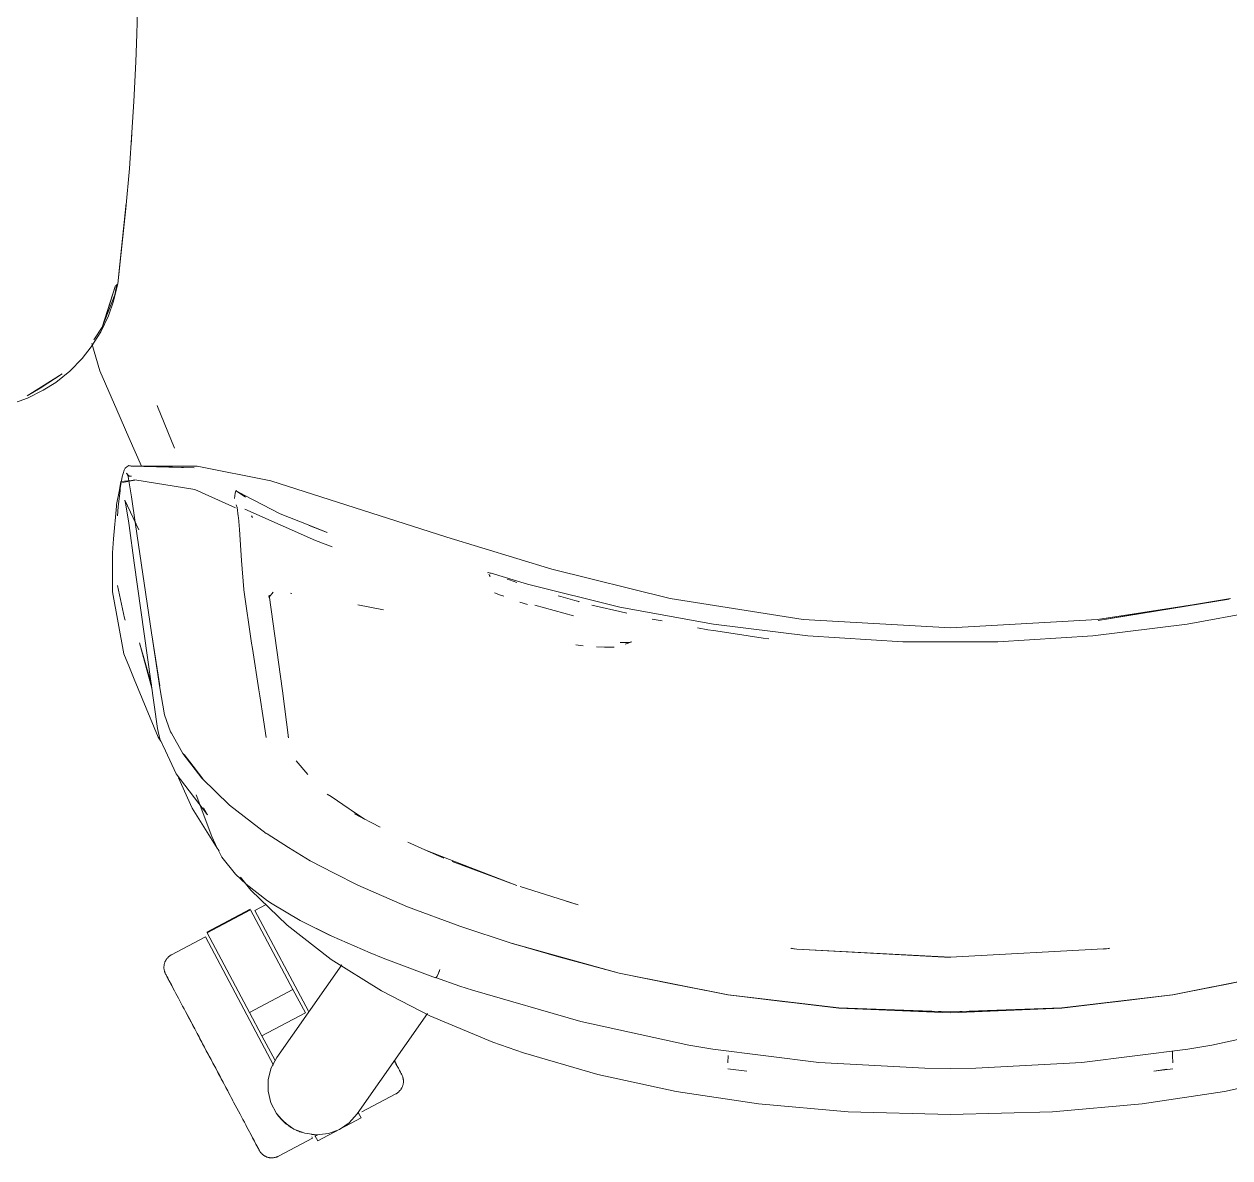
# Model space of a CAD drawing. Header units: millimetres. Extents: x 155920 to 295199, y -4084 to 97293.
# Drawn here: x 159203.8 to 159547.6, y 29832.5 to 30155.6 of the extents above; entities that cross this region are included whole.
import ezdxf

# ---------------------------------------------------------------- set-up
doc = ezdxf.new("R2010")
doc.units = ezdxf.units.MM
doc.header["$MEASUREMENT"] = 0
doc.layers.add('G-IMPT', color=8, linetype='CONTINUOUS', lineweight=9)
doc.layers.add('I-FURN', color=8, linetype='CONTINUOUS', lineweight=9)

msp = doc.modelspace()

# ---------------------------------------------------------------- linework, layer by layer
at = {"layer": 'G-IMPT'}
for p, q in [((159236.24, 30165.12), (159235.95, 30152.81)), ((159235.65, 30144.93), (159235.95, 30152.81)), ((159235.65, 30144.93), (159235.11, 30133.62)), ((159234.55, 30124.75), (159235.11, 30133.62)), ((159234.55, 30124.75), (159233.82, 30114.46)), ((159234.42, 30122.71), (159234.28, 30121.29)), ((159234.42, 30122.71), (159234.51, 30124.61)), ((159232.84, 30103.07), (159233.82, 30114.46)), ((159230.49, 30081.63), (159232.94, 30104.59)), ((159230.49, 30081.63), (159232.84, 30103.07)), ((159232.94, 30104.59), (159230.82, 30084.45)), ((159230.49, 30081.63), (159230.82, 30084.45)), ((159226.09, 30069.28), (159229.9, 30081.13)), ((159226.99, 30071.99), (159229.9, 30081.13)), ((159230.49, 30081.63), (159229.33, 30076.67)), ((159230.27, 30081.55), (159229.69, 30078.5)), ((159229.69, 30078.5), (159226.09, 30069.28)), ((159227.88, 30072.54), (159229.33, 30076.67)), ((159225.69, 30067.96), (159227.88, 30072.54)), ((159226.09, 30069.28), (159226.99, 30071.99)), ((159225.69, 30067.96), (159222.96, 30063.63)), ((159226.09, 30069.28), (159223.66, 30065.7)), ((159225.41, 30056.8), (159223.15, 30064.62)), ((159220.34, 30060.32), (159222.96, 30063.63)), ((159216.79, 30056.72), (159220.34, 30060.32)), ((159204.66, 30049.67), (159214.61, 30055.99)), ((159208.34, 30051.83), (159214.61, 30055.99)), ((159209.27, 30051.26), (159212.82, 30053.53)), ((159216.79, 30056.72), (159212.82, 30053.53)), ((159225.41, 30056.8), (159230.26, 30045.67)), ((159204.66, 30049.67), (159208.34, 30051.83)), ((159204.76, 30049.02), (159209.27, 30051.26)), ((159204.76, 30049.02), (159199.99, 30047.31)), ((159241.69, 30046.9), (159241.79, 30046.63)), ((159246.72, 30034.78), (159241.79, 30046.63)), ((159230.26, 30045.67), (159233.69, 30037.84)), ((159233.69, 30037.84), (159237.25, 30029.67)), ((159232.63, 30029.04), (159233.13, 30029.41)), ((159233.7, 30029.8), (159233.13, 30029.41)), ((159233.7, 30029.8), (159234.56, 30029.61)), ((159252.26, 30029.19), (159233.82, 30029.78)), ((159233.82, 30029.78), (159234.28, 30029.68)), ((159252.26, 30029.19), (159234.28, 30029.68)), ((159253.15, 30029.63), (159234.28, 30029.68)), ((159234.28, 30029.68), (159234.45, 30029.64)), ((159234.56, 30029.61), (159234.45, 30029.64)), ((159274.1, 30025.44), (159253.15, 30029.63)), ((159231.23, 30023.36), (159231.76, 30026.64)), ((159231.76, 30026.64), (159232.31, 30028.5)), ((159232.63, 30029.04), (159232.31, 30028.5)), ((159233.35, 30027.15), (159232.96, 30027.65)), ((159233.52, 30026.55), (159232.96, 30027.65)), ((159233.52, 30026.55), (159233.35, 30027.17)), ((159233.35, 30027.17), (159234.46, 30020.9)), ((159233.89, 30026.82), (159233.35, 30027.15)), ((159233.89, 30026.82), (159234.39, 30026.75)), ((159230.97, 30022.94), (159230.15, 30018.69)), ((159230.63, 30018.08), (159231.15, 30022.74)), ((159230.97, 30022.94), (159231.41, 30025.27)), ((159231.23, 30023.36), (159231.15, 30022.74)), ((159235.36, 30025.66), (159231.41, 30025.27)), ((159231.82, 30025.03), (159235.4, 30025.72)), ((159231.82, 30025.03), (159235.36, 30025.66)), ((159252.45, 30023), (159235.4, 30025.72)), ((159252.45, 30023), (159264.06, 30017.73)), ((159263.98, 30021.93), (159264.13, 30022.61)), ((159264.13, 30022.61), (159264.26, 30022.64)), ((159264.26, 30022.64), (159264.42, 30022.68)), ((159264.26, 30022.64), (159266.96, 30020.8)), ((159264.26, 30022.64), (159266.71, 30021.29)), ((159324.34, 30009.45), (159274.1, 30025.44)), ((159236.55, 30011.5), (159232.55, 30019.93)), ((159232.55, 30019.93), (159232.69, 30019.07)), ((159235.57, 30013.05), (159234.46, 30020.9)), ((159263.81, 30020.4), (159263.98, 30021.93)), ((159276.82, 30016.01), (159266.71, 30021.29)), ((159229.31, 30008.9), (159230.11, 30018.23)), ((159230.11, 30018.23), (159230.15, 30018.69)), ((159230.63, 30018.06), (159230.42, 30015.47)), ((159232.69, 30019.07), (159233.52, 30014.05)), ((159264.29, 30018.66), (159264.57, 30017.89)), ((159264.59, 30017.83), (159264.57, 30017.89)), ((159264.87, 30015.37), (159264.59, 30017.83)), ((159286.93, 30008.46), (159266.77, 30017.38)), ((159276.82, 30016.01), (159285.29, 30012.76)), ((159233.52, 30014.05), (159233.74, 30012.75)), ((159235.18, 30002.09), (159233.74, 30012.75)), ((159240.12, 29982.18), (159235.57, 30013.05)), ((159264.87, 30015.37), (159264.92, 30014.99)), ((159265.17, 30011.59), (159264.92, 30014.99)), ((159268.94, 30015.01), (159268.67, 30015.44)), ((159290.19, 30010.74), (159285.08, 30012.76)), ((159285.08, 30012.76), (159288.62, 30011.36)), ((159285.29, 30012.76), (159290.19, 30010.74)), ((159229.31, 30008.9), (159228.97, 30004.94)), ((159265.17, 30011.59), (159265.8, 30002.74)), ((159324.34, 30009.45), (159354.32, 30000.26)), ((159291.6, 30006.68), (159286.93, 30008.46)), ((159228.97, 30004.94), (159228.97, 30000.77)), ((159235.18, 30002.09), (159241.85, 29954.87)), ((159266.42, 29994.5), (159265.8, 30002.74)), ((159229, 29993.81), (159228.97, 30000.77)), ((159335.91, 29999.22), (159336.15, 29999.31)), ((159336.15, 29999.31), (159336.37, 29999.25)), ((159336.69, 29998.21), (159336.3, 29998.83)), ((159336.37, 29999.25), (159336.67, 29999.18)), ((159336.67, 29999.18), (159336.94, 29999.11)), ((159347.37, 29996.04), (159336.94, 29999.11)), ((159388, 29991.95), (159354.32, 30000.26)), ((159230.41, 29995.67), (159232.45, 29986.36)), ((159336.69, 29998.21), (159336.54, 29998.43)), ((159342.17, 29997.2), (159341.51, 29997.44)), ((159342.17, 29997.2), (159344.27, 29996.45)), ((159373.69, 29989.49), (159347.37, 29996.04)), ((159229, 29993.81), (159232.23, 29976.11)), ((159266.43, 29994.42), (159266.42, 29994.5)), ((159266.43, 29994.42), (159268.64, 29979.2)), ((159274.81, 29993.76), (159273.57, 29992.2)), ((159273.61, 29992.41), (159273.65, 29992.64)), ((159273.7, 29992.9), (159273.65, 29992.64)), ((159277.43, 29965.57), (159273.7, 29992.9)), ((159279.76, 29993.41), (159280.11, 29993.36)), ((159339.62, 29992.91), (159337.96, 29993.52)), ((159339.62, 29992.91), (159340.63, 29992.54)), ((159356.8, 29992.45), (159356.11, 29992.66)), ((159360.79, 29991.34), (159356.8, 29992.45)), ((159388, 29991.95), (159425.92, 29985.96)), ((159509.89, 29985.96), (159547.43, 29991.69)), ((159547.81, 29991.95), (159510.07, 29985.69)), ((159510.07, 29985.69), (159547.43, 29991.69)), ((159306.23, 29988.73), (159298.98, 29990.14)), ((159347.38, 29990.2), (159345.16, 29990.92)), ((159349.39, 29990.05), (159360.45, 29986.96)), ((159360.79, 29991.34), (159361.93, 29991.02)), ((159361.93, 29991.02), (159362.11, 29990.98)), ((159366.95, 29989.72), (159365.65, 29990.06)), ((159366.95, 29989.72), (159373.7, 29988.17)), ((159373.69, 29989.49), (159400.36, 29984.56)), ((159375.68, 29987.71), (159373.7, 29988.17)), ((159562.12, 29989.49), (159535.46, 29984.56)), ((159232.45, 29986.36), (159232.6, 29985.79)), ((159385.72, 29985.51), (159382.91, 29986.05)), ((159425.92, 29985.96), (159467.91, 29983.6)), ((159509.89, 29985.96), (159467.91, 29983.6)), ((159240.12, 29982.18), (159242.45, 29966.99)), ((159240.22, 29981.57), (159242.52, 29966.41)), ((159240.22, 29981.57), (159242.45, 29966.99)), ((159395.83, 29983.59), (159398.73, 29983.03)), ((159400.36, 29982.79), (159398.73, 29983.03)), ((159400.36, 29984.56), (159427.27, 29981.26)), ((159405.98, 29981.93), (159400.36, 29982.79)), ((159405.98, 29981.93), (159414.51, 29980.64)), ((159535.46, 29984.56), (159508.54, 29981.26)), ((159236.73, 29979.29), (159240.08, 29967.4)), ((159236.73, 29979.29), (159240.23, 29966.34)), ((159268.64, 29979.2), (159268.89, 29977.65)), ((159363.19, 29978.46), (159361.09, 29978.68)), ((159372.04, 29978.06), (159366.98, 29978.15)), ((159366.98, 29978.15), (159369.25, 29978.07)), ((159372.04, 29978.06), (159369.25, 29978.07)), ((159376.05, 29979.39), (159373.74, 29979.35)), ((159373.88, 29979.34), (159373.74, 29979.35)), ((159377.09, 29979.6), (159375.14, 29978.92)), ((159376.05, 29979.39), (159377.09, 29979.6)), ((159414.51, 29980.64), (159416.17, 29980.46)), ((159454.35, 29979.61), (159427.27, 29981.26)), ((159454.35, 29979.61), (159481.47, 29979.61)), ((159481.47, 29979.61), (159508.54, 29981.26)), ((159232.23, 29976.11), (159233.83, 29972.25)), ((159268.89, 29977.65), (159270.75, 29965.88)), ((159235.22, 29968.89), (159233.83, 29972.25)), ((159242.01, 29952.44), (159235.22, 29968.89)), ((159243.82, 29958.74), (159242.52, 29966.41)), ((159271.02, 29964.22), (159270.75, 29965.88)), ((159272.08, 29957.38), (159271.02, 29964.22)), ((159277.43, 29965.57), (159279.21, 29952.22)), ((159245.57, 29953.95), (159243.82, 29958.74)), ((159272.08, 29957.38), (159272.82, 29952.31)), ((159241.85, 29954.87), (159242.5, 29951.88)), ((159245.57, 29953.95), (159245.78, 29953.53)), ((159242.79, 29951.27), (159242.01, 29952.44)), ((159244.07, 29948.51), (159242.5, 29951.88)), ((159249.07, 29947.69), (159245.78, 29953.53)), ((159279.21, 29952.22), (159279.07, 29952.69)), ((159247.13, 29941.94), (159244.07, 29948.51)), ((159254.49, 29940.72), (159249.07, 29947.69)), ((159249.4, 29947.47), (159254.79, 29940.52)), ((159249.4, 29947.47), (159251.99, 29944.09)), ((159254.79, 29940.52), (159251.99, 29944.09)), ((159284.71, 29941.72), (159281.37, 29945.62)), ((159256.05, 29930.29), (159247.13, 29941.94)), ((159251.76, 29932.18), (159247.78, 29940.8)), ((159254.49, 29940.72), (159262.39, 29932.99)), ((159252.82, 29935.94), (159257.33, 29924.04)), ((159291.34, 29935.44), (159290.24, 29936.19)), ((159296.48, 29931.95), (159291.34, 29935.44)), ((159258.88, 29920.73), (159251.76, 29932.18)), ((159256.05, 29930.29), (159254.93, 29932.24)), ((159262.39, 29932.99), (159272.83, 29924.97)), ((159297.06, 29931.56), (159296.48, 29931.95)), ((159300.81, 29929), (159297.06, 29931.56)), ((159300.81, 29929), (159298.04, 29930.5)), ((159305.37, 29926.71), (159298.04, 29930.5)), ((159258.4, 29921.81), (159257.33, 29924.04)), ((159272.83, 29924.97), (159273.08, 29924.8)), ((159279.18, 29920.92), (159273.08, 29924.8)), ((159259.57, 29919.37), (159258.4, 29921.81)), ((159258.88, 29920.73), (159259.38, 29919.96)), ((159279.18, 29920.92), (159285.41, 29917.15)), ((159313.19, 29922.44), (159318.03, 29920.25)), ((159318.03, 29920.25), (159323.48, 29917.94)), ((159318.03, 29920.25), (159325.11, 29917.52)), ((159259.57, 29919.37), (159260.19, 29918.23)), ((159260.19, 29918.23), (159264.05, 29913.37)), ((159292.2, 29913.58), (159285.41, 29917.15)), ((159326.84, 29916.86), (159325.11, 29917.52)), ((159344.29, 29910.15), (159325.88, 29916.96)), ((159344.29, 29910.15), (159326.84, 29916.86)), ((159267.07, 29910.48), (159264.05, 29913.37)), ((159292.2, 29913.58), (159298.93, 29910.19)), ((159265.49, 29912.48), (159268.49, 29908.81)), ((159267.07, 29910.48), (159273.2, 29905.76)), ((159313.15, 29904.01), (159298.93, 29910.19)), ((159361.76, 29904.61), (159345.27, 29909.87)), ((159268.49, 29908.81), (159278.79, 29898.85)), ((159273.2, 29905.76), (159274.49, 29904.9)), ((159361.76, 29904.61), (159358.33, 29905.69)), ((159282.49, 29900.16), (159274.49, 29904.9)), ((159313.15, 29904.01), (159328.03, 29898.56)), ((159291.39, 29889.04), (159278.79, 29898.85)), ((159291.1, 29895.86), (159282.49, 29900.16)), ((159291.54, 29895.64), (159282.49, 29900.16)), ((159282.49, 29900.16), (159283.09, 29899.86)), ((159291.54, 29895.64), (159283.09, 29899.86)), ((159291.1, 29895.86), (159291.54, 29895.64)), ((159291.54, 29895.64), (159302.5, 29890.87)), ((159342.95, 29893.55), (159328.03, 29898.56)), ((159373.45, 29885.16), (159342.95, 29893.55)), ((159356.2, 29889.82), (159343.04, 29893.59)), ((159373.45, 29885.16), (159343.04, 29893.59)), ((159424.18, 29891.93), (159422.4, 29892.19)), ((159422.63, 29892.21), (159422.87, 29892.17)), ((159424.18, 29891.93), (159422.87, 29892.17)), ((159467.91, 29889.61), (159424.18, 29891.93)), ((159467.91, 29889.66), (159424.18, 29891.93)), ((159467.91, 29889.66), (159513.25, 29892.16)), ((159511.63, 29891.93), (159512.94, 29892.17)), ((159513.25, 29892.16), (159511.63, 29891.93)), ((159513.18, 29892.21), (159512.94, 29892.17)), ((159291.39, 29889.04), (159305.68, 29880.07)), ((159302.5, 29890.87), (159306.18, 29889.39)), ((159306.18, 29889.39), (159321.14, 29883.81)), ((159356.2, 29889.82), (159373.45, 29885.16)), ((159321.93, 29885.08), (159321.55, 29884.25)), ((159321.93, 29885.08), (159321.65, 29884.44)), ((159321.93, 29885.08), (159322.35, 29886.14)), ((159321.93, 29885.08), (159322.13, 29885.54)), ((159322.35, 29886.14), (159322.13, 29885.54)), ((159373.45, 29885.16), (159404.58, 29878.99)), ((159373.45, 29885.16), (159388.47, 29882.09)), ((159373.45, 29885.16), (159404.5, 29878.99)), ((159531.24, 29878.99), (159562.48, 29885.21)), ((159562.48, 29885.21), (159531.31, 29878.99)), ((159562.36, 29885.16), (159547.34, 29882.09)), ((159321.14, 29883.81), (159321.28, 29883.85)), ((159321.28, 29883.85), (159321.14, 29883.85)), ((159321.14, 29883.85), (159328.08, 29881.44)), ((159321.28, 29883.85), (159321.55, 29884.25)), ((159321.28, 29883.85), (159321.32, 29883.86)), ((159321.55, 29884.25), (159321.32, 29883.86)), ((159321.65, 29884.44), (159321.55, 29884.25)), ((159404.58, 29878.99), (159388.47, 29882.09)), ((159531.24, 29878.99), (159547.34, 29882.09)), ((159305.68, 29880.07), (159319.46, 29872.98)), ((159331.68, 29880.25), (159328.08, 29881.44)), ((159362.51, 29871.31), (159331.68, 29880.25)), ((159436.09, 29875.17), (159404.5, 29878.99)), ((159436.13, 29875.21), (159404.58, 29878.99)), ((159404.58, 29878.99), (159420.05, 29877.05)), ((159499.68, 29875.21), (159531.24, 29878.99)), ((159499.72, 29875.17), (159531.31, 29878.99)), ((159515.76, 29877.05), (159531.24, 29878.99)), ((159436.13, 29875.21), (159420.05, 29877.05)), ((159436.09, 29875.17), (159467.91, 29873.84)), ((159451.02, 29874.53), (159436.13, 29875.21)), ((159436.13, 29875.21), (159467.91, 29874.06)), ((159499.68, 29875.21), (159467.91, 29874.06)), ((159467.91, 29873.84), (159499.72, 29875.17)), ((159499.68, 29875.21), (159484.79, 29874.53)), ((159515.76, 29877.05), (159499.68, 29875.21)), ((159337.43, 29865.46), (159319.46, 29872.98)), ((159362.51, 29871.31), (159393.3, 29864.64)), ((159451.02, 29874.53), (159467.91, 29874.06)), ((159484.79, 29874.53), (159467.91, 29874.06)), ((159542.51, 29864.64), (159573.3, 29871.31)), ((159346.17, 29862.38), (159337.43, 29865.46)), ((159400.22, 29863.46), (159393.3, 29864.64)), ((159535.59, 29863.46), (159542.51, 29864.64)), ((159346.17, 29862.38), (159367.41, 29856.21)), ((159430.39, 29859.64), (159400.22, 29863.46)), ((159404.53, 29861.66), (159404.46, 29859.57)), ((159505.42, 29859.64), (159535.59, 29863.46)), ((159531.23, 29862.91), (159531.28, 29861.66)), ((159531.35, 29859.57), (159531.28, 29861.66)), ((159404.46, 29859.57), (159404.46, 29859.68)), ((159404.49, 29857.81), (159409.91, 29857.16)), ((159460.59, 29858.03), (159430.39, 29859.64)), ((159460.59, 29858.03), (159467.91, 29857.93)), ((159475.22, 29858.03), (159467.91, 29857.93)), ((159475.22, 29858.03), (159505.42, 29859.64)), ((159531.32, 29857.81), (159525.91, 29857.16)), ((159529.67, 29857.73), (159525.91, 29857.16)), ((159531.35, 29859.57), (159531.35, 29859.68)), ((159367.41, 29856.21), (159389.77, 29851.4)), ((159568.4, 29856.21), (159546.04, 29851.4)), ((159389.77, 29851.4), (159413.19, 29847.9)), ((159522.62, 29847.9), (159546.04, 29851.4)), ((159413.19, 29847.9), (159438.76, 29845.64)), ((159497.05, 29845.64), (159522.62, 29847.9)), ((159438.76, 29845.64), (159467.91, 29844.79)), ((159467.91, 29844.79), (159497.05, 29845.64))]:
    msp.add_line(p, q, dxfattribs=at)
at = {"layer": 'I-FURN'}
for p, q in [((159268.29, 29903.35), (159255.93, 29896.78)), ((159256.02, 29896.61), (159268.38, 29903.18)), ((159268.38, 29903.18), (159280.46, 29880.47)), ((159272.77, 29904.67), (159269.61, 29902.99)), ((159269.61, 29902.99), (159284.87, 29874.3)), ((159255.48, 29895.48), (159245.8, 29890.33)), ((159255.48, 29895.48), (159274.95, 29858.88)), ((159268.09, 29873.9), (159256.02, 29896.61)), ((159243.96, 29888.31), (159244.03, 29888.46)), ((159244.03, 29888.46), (159244.1, 29888.6)), ((159244.1, 29888.6), (159244.18, 29888.75)), ((159244.18, 29888.75), (159244.26, 29888.88)), ((159244.26, 29888.88), (159244.34, 29889.02)), ((159244.34, 29889.02), (159244.44, 29889.15)), ((159244.44, 29889.15), (159244.53, 29889.28)), ((159244.53, 29889.28), (159244.64, 29889.4)), ((159244.64, 29889.4), (159244.75, 29889.52)), ((159244.75, 29889.52), (159244.86, 29889.64)), ((159244.86, 29889.64), (159244.97, 29889.75)), ((159244.97, 29889.75), (159245.1, 29889.86)), ((159245.1, 29889.86), (159245.22, 29889.96)), ((159245.22, 29889.96), (159245.35, 29890.05)), ((159245.35, 29890.05), (159245.48, 29890.15)), ((159245.48, 29890.15), (159245.62, 29890.23)), ((159245.62, 29890.23), (159245.76, 29890.31)), ((159245.76, 29890.31), (159245.8, 29890.33)), ((159243.66, 29886.9), (159243.67, 29887.06)), ((159243.66, 29886.74), (159243.66, 29886.9)), ((159243.67, 29886.58), (159243.66, 29886.74)), ((159243.67, 29887.06), (159243.69, 29887.22)), ((159243.68, 29886.42), (159243.67, 29886.58)), ((159243.69, 29886.26), (159243.68, 29886.42)), ((159243.69, 29887.22), (159243.71, 29887.38)), ((159243.72, 29886.1), (159243.69, 29886.26)), ((159243.71, 29887.38), (159243.73, 29887.54)), ((159243.75, 29885.94), (159243.72, 29886.1)), ((159243.73, 29887.54), (159243.77, 29887.7)), ((159243.78, 29885.78), (159243.75, 29885.94)), ((159243.77, 29887.7), (159243.81, 29887.85)), ((159243.83, 29885.63), (159243.78, 29885.78)), ((159243.81, 29887.85), (159243.85, 29888.01)), ((159243.88, 29885.47), (159243.83, 29885.63)), ((159243.85, 29888.01), (159243.91, 29888.16)), ((159243.93, 29885.32), (159243.88, 29885.47)), ((159243.91, 29888.16), (159243.96, 29888.31)), ((159243.99, 29885.17), (159243.93, 29885.32)), ((159244.06, 29885.03), (159243.99, 29885.17)), ((159244.13, 29884.88), (159244.06, 29885.03)), ((159275.84, 29861.06), (159294.35, 29887.49)), ((159244.14, 29884.88), (159244.13, 29884.88)), ((159244.13, 29884.88), (159244.14, 29884.86)), ((159244.16, 29884.83), (159244.14, 29884.88)), ((159244.14, 29884.86), (159244.17, 29884.8)), ((159244.2, 29884.75), (159244.16, 29884.83)), ((159244.17, 29884.8), (159244.23, 29884.7)), ((159244.27, 29884.63), (159244.2, 29884.75)), ((159244.23, 29884.7), (159244.3, 29884.56)), ((159244.35, 29884.47), (159244.27, 29884.63)), ((159244.3, 29884.56), (159244.4, 29884.38)), ((159244.46, 29884.27), (159244.35, 29884.47)), ((159244.4, 29884.38), (159244.52, 29884.16)), ((159244.59, 29884.03), (159244.46, 29884.27)), ((159244.52, 29884.16), (159244.65, 29883.9)), ((159244.74, 29883.75), (159244.59, 29884.03)), ((159244.65, 29883.9), (159244.81, 29883.61)), ((159244.9, 29883.43), (159244.74, 29883.75)), ((159244.81, 29883.61), (159244.99, 29883.27)), ((159245.09, 29883.07), (159244.9, 29883.43)), ((159244.99, 29883.27), (159245.19, 29882.9)), ((159245.3, 29882.68), (159245.09, 29883.07)), ((159245.19, 29882.9), (159245.41, 29882.49)), ((159245.53, 29882.25), (159245.3, 29882.68)), ((159245.41, 29882.49), (159245.64, 29882.04)), ((159245.78, 29881.78), (159245.53, 29882.25)), ((159245.64, 29882.04), (159245.9, 29881.56)), ((159246.04, 29881.28), (159245.78, 29881.78)), ((159245.9, 29881.56), (159246.17, 29881.04)), ((159246.33, 29880.75), (159246.04, 29881.28)), ((159246.17, 29881.04), (159246.47, 29880.49)), ((159246.63, 29880.18), (159246.33, 29880.75)), ((159246.47, 29880.49), (159246.78, 29879.91)), ((159246.78, 29879.91), (159247.1, 29879.29)), ((159247.1, 29879.29), (159247.45, 29878.64)), ((159247.45, 29878.64), (159247.81, 29877.96)), ((159268.09, 29873.9), (159280.46, 29880.47)), ((159280.46, 29880.47), (159283.99, 29873.83)), ((159247.81, 29877.96), (159248.19, 29877.26)), ((159248.19, 29877.26), (159248.58, 29876.52)), ((159248.58, 29876.52), (159248.98, 29875.76)), ((159248.98, 29875.76), (159249.4, 29874.97)), ((159249.4, 29874.97), (159249.83, 29874.16)), ((159249.83, 29874.16), (159250.28, 29873.33)), ((159250.52, 29872.87), (159250.07, 29873.71)), ((159250.28, 29873.33), (159250.73, 29872.47)), ((159250.98, 29872), (159250.52, 29872.87)), ((159250.73, 29872.47), (159251.2, 29871.59)), ((159251.45, 29871.11), (159250.98, 29872)), ((159251.2, 29871.59), (159251.67, 29870.7)), ((159271.62, 29867.26), (159268.09, 29873.9)), ((159271.62, 29867.26), (159283.99, 29873.83)), ((159318.78, 29873.6), (159298.76, 29845.01)), ((159251.94, 29870.2), (159251.45, 29871.11)), ((159251.67, 29870.7), (159252.16, 29869.78)), ((159252.43, 29869.28), (159251.94, 29870.2)), ((159252.16, 29869.78), (159252.65, 29868.85)), ((159252.92, 29868.34), (159252.43, 29869.28)), ((159252.65, 29868.85), (159253.16, 29867.91)), ((159253.43, 29867.39), (159252.92, 29868.34)), ((159253.16, 29867.91), (159253.67, 29866.95)), ((159253.94, 29866.43), (159253.43, 29867.39)), ((159253.67, 29866.95), (159254.18, 29865.98)), ((159254.46, 29865.46), (159253.94, 29866.43)), ((159254.18, 29865.98), (159254.7, 29865)), ((159254.98, 29864.47), (159254.46, 29865.46)), ((159254.7, 29865), (159255.23, 29864.02)), ((159255.51, 29863.48), (159254.98, 29864.47)), ((159275.38, 29860.2), (159271.62, 29867.26)), ((159255.23, 29864.02), (159255.75, 29863.02)), ((159256.04, 29862.48), (159255.51, 29863.48)), ((159255.75, 29863.02), (159256.29, 29862.02)), ((159256.57, 29861.48), (159256.04, 29862.48)), ((159256.29, 29862.02), (159256.82, 29861.02)), ((159257.11, 29860.48), (159256.57, 29861.48)), ((159256.82, 29861.02), (159257.35, 29860.02)), ((159274.25, 29858.09), (159275.84, 29861.06)), ((159257.64, 29859.47), (159257.11, 29860.48)), ((159257.35, 29860.02), (159257.89, 29859.01)), ((159258.18, 29858.47), (159257.64, 29859.47)), ((159257.89, 29859.01), (159258.42, 29858.01)), ((159258.71, 29857.46), (159258.18, 29858.47)), ((159258.42, 29858.01), (159258.95, 29857)), ((159273.42, 29854.82), (159274.25, 29858.09)), ((159309.28, 29860.34), (159309.57, 29859.8)), ((159309.71, 29859.53), (159309.44, 29860.04)), ((159309.57, 29859.8), (159309.83, 29859.3)), ((159309.97, 29859.04), (159309.71, 29859.53)), ((159309.83, 29859.3), (159310.08, 29858.83)), ((159310.21, 29858.6), (159309.97, 29859.04)), ((159310.08, 29858.83), (159310.31, 29858.4)), ((159310.42, 29858.19), (159310.21, 29858.6)), ((159310.31, 29858.4), (159310.52, 29858.01)), ((159310.62, 29857.81), (159310.42, 29858.19)), ((159310.52, 29858.01), (159310.71, 29857.65)), ((159310.8, 29857.48), (159310.62, 29857.81)), ((159310.71, 29857.65), (159310.88, 29857.34)), ((159259.24, 29856.47), (159258.71, 29857.46)), ((159258.95, 29857), (159259.48, 29856.01)), ((159259.77, 29855.47), (159259.24, 29856.47)), ((159259.48, 29856.01), (159260.01, 29855.02)), ((159260.29, 29854.48), (159259.77, 29855.47)), ((159260.01, 29855.02), (159260.53, 29854.03)), ((159260.81, 29853.51), (159260.29, 29854.48)), ((159273.4, 29851.44), (159273.42, 29854.82)), ((159310.96, 29857.18), (159310.8, 29857.48)), ((159310.88, 29857.34), (159311.02, 29857.06)), ((159311.1, 29856.92), (159310.96, 29857.18)), ((159311.02, 29857.06), (159311.15, 29856.82)), ((159311.21, 29856.7), (159311.1, 29856.92)), ((159311.15, 29856.82), (159311.26, 29856.62)), ((159311.31, 29856.52), (159311.21, 29856.7)), ((159311.26, 29856.62), (159311.35, 29856.45)), ((159311.38, 29856.38), (159311.31, 29856.52)), ((159311.35, 29856.45), (159311.41, 29856.33)), ((159311.44, 29856.28), (159311.38, 29856.38)), ((159311.41, 29856.33), (159311.45, 29856.25)), ((159311.47, 29856.22), (159311.44, 29856.28)), ((159311.45, 29856.25), (159311.48, 29856.21)), ((159311.48, 29856.2), (159311.47, 29856.22)), ((159311.48, 29856.21), (159311.48, 29856.2)), ((159311.48, 29856.2), (159311.55, 29856.06)), ((159311.55, 29856.06), (159311.62, 29855.91)), ((159311.62, 29855.91), (159311.68, 29855.76)), ((159311.68, 29855.76), (159311.74, 29855.61)), ((159311.74, 29855.61), (159311.78, 29855.46)), ((159311.78, 29855.46), (159311.83, 29855.3)), ((159311.83, 29855.3), (159311.86, 29855.15)), ((159311.86, 29855.15), (159311.89, 29854.99)), ((159311.89, 29854.99), (159311.92, 29854.83)), ((159311.92, 29854.83), (159311.93, 29854.67)), ((159311.93, 29854.67), (159311.95, 29854.51)), ((159311.95, 29854.18), (159311.94, 29854.02)), ((159311.95, 29854.51), (159311.95, 29854.35)), ((159311.95, 29854.35), (159311.95, 29854.18)), ((159260.53, 29854.03), (159261.05, 29853.06)), ((159261.33, 29852.54), (159260.81, 29853.51)), ((159261.05, 29853.06), (159261.56, 29852.09)), ((159261.84, 29851.58), (159261.33, 29852.54)), ((159261.56, 29852.09), (159262.07, 29851.14)), ((159262.34, 29850.64), (159261.84, 29851.58)), ((159262.07, 29851.14), (159262.57, 29850.21)), ((159262.84, 29849.71), (159262.34, 29850.64)), ((159274.19, 29848.16), (159273.4, 29851.44)), ((159300.13, 29845.6), (159309.81, 29850.75)), ((159309.85, 29850.77), (159309.81, 29850.75)), ((159309.99, 29850.85), (159309.85, 29850.77)), ((159310.13, 29850.94), (159309.99, 29850.85)), ((159310.26, 29851.03), (159310.13, 29850.94)), ((159310.39, 29851.13), (159310.26, 29851.03)), ((159310.52, 29851.23), (159310.39, 29851.13)), ((159310.64, 29851.33), (159310.52, 29851.23)), ((159310.75, 29851.44), (159310.64, 29851.33)), ((159310.87, 29851.56), (159310.75, 29851.44)), ((159310.97, 29851.68), (159310.87, 29851.56)), ((159311.08, 29851.8), (159310.97, 29851.68)), ((159311.17, 29851.93), (159311.08, 29851.8)), ((159311.27, 29852.06), (159311.17, 29851.93)), ((159311.35, 29852.2), (159311.27, 29852.06)), ((159311.44, 29852.34), (159311.35, 29852.2)), ((159311.51, 29852.48), (159311.44, 29852.34)), ((159311.58, 29852.63), (159311.51, 29852.48)), ((159311.65, 29852.77), (159311.58, 29852.63)), ((159311.7, 29852.92), (159311.65, 29852.77)), ((159311.76, 29853.08), (159311.7, 29852.92)), ((159311.8, 29853.23), (159311.76, 29853.08)), ((159311.84, 29853.39), (159311.8, 29853.23)), ((159311.88, 29853.54), (159311.84, 29853.39)), ((159311.9, 29853.7), (159311.88, 29853.54)), ((159311.93, 29853.86), (159311.9, 29853.7)), ((159311.94, 29854.02), (159311.93, 29853.86)), ((159262.57, 29850.21), (159263.06, 29849.28)), ((159263.32, 29848.79), (159262.84, 29849.71)), ((159263.06, 29849.28), (159263.54, 29848.38)), ((159263.54, 29848.38), (159264.01, 29847.49)), ((159264.01, 29847.49), (159264.47, 29846.62)), ((159275.73, 29845.16), (159274.19, 29848.16)), ((159264.47, 29846.62), (159264.93, 29845.78)), ((159264.93, 29845.78), (159265.36, 29844.95)), ((159265.36, 29844.95), (159265.79, 29844.15)), ((159265.79, 29844.15), (159266.2, 29843.37)), ((159277.95, 29842.62), (159275.73, 29845.16)), ((159275.94, 29844.88), (159277.09, 29843.46)), ((159287.56, 29837.28), (159299.92, 29843.85)), ((159298.76, 29845.01), (159296.51, 29842.5)), ((159299.23, 29845.16), (159299.18, 29845.25)), ((159299.18, 29845.25), (159299.92, 29843.85)), ((159266.2, 29843.37), (159266.6, 29842.62)), ((159266.6, 29842.62), (159266.98, 29841.9)), ((159266.98, 29841.9), (159267.35, 29841.21)), ((159267.35, 29841.21), (159267.71, 29840.54)), ((159267.71, 29840.54), (159268.04, 29839.91)), ((159277.09, 29843.46), (159279.88, 29841.17)), ((159280.72, 29840.69), (159277.95, 29842.62)), ((159283.86, 29839.47), (159280.72, 29840.69)), ((159293.72, 29840.6), (159290.56, 29839.43)), ((159296.51, 29842.5), (159293.72, 29840.6)), ((159268.04, 29839.91), (159268.36, 29839.31)), ((159268.53, 29839), (159268.22, 29839.58)), ((159268.36, 29839.31), (159268.67, 29838.74)), ((159268.82, 29838.45), (159268.53, 29839)), ((159268.67, 29838.74), (159268.95, 29838.2)), ((159269.1, 29837.93), (159268.82, 29838.45)), ((159268.95, 29838.2), (159269.22, 29837.7)), ((159269.35, 29837.45), (159269.1, 29837.93)), ((159269.22, 29837.7), (159269.46, 29837.24)), ((159269.59, 29837), (159269.35, 29837.45)), ((159269.46, 29837.24), (159269.69, 29836.81)), ((159269.81, 29836.59), (159269.59, 29837)), ((159276.31, 29832.94), (159286, 29838.09)), ((159287.21, 29839.04), (159283.86, 29839.47)), ((159285.8, 29838.47), (159286, 29838.09)), ((159287.58, 29839.07), (159286.82, 29838.67)), ((159287.56, 29837.28), (159286.82, 29838.67)), ((159286.82, 29838.67), (159286.87, 29838.59)), ((159290.56, 29839.43), (159287.21, 29839.04)), ((159269.69, 29836.81), (159269.9, 29836.41)), ((159270.01, 29836.22), (159269.81, 29836.59)), ((159269.9, 29836.41), (159270.09, 29836.06)), ((159270.18, 29835.88), (159270.01, 29836.22)), ((159270.09, 29836.06), (159270.26, 29835.74)), ((159270.34, 29835.59), (159270.18, 29835.88)), ((159270.26, 29835.74), (159270.41, 29835.46)), ((159270.48, 29835.33), (159270.34, 29835.59)), ((159270.41, 29835.46), (159270.54, 29835.22)), ((159270.6, 29835.11), (159270.48, 29835.33)), ((159270.54, 29835.22), (159270.64, 29835.02)), ((159270.69, 29834.93), (159270.6, 29835.11)), ((159270.64, 29835.02), (159270.73, 29834.86)), ((159270.77, 29834.79), (159270.69, 29834.93)), ((159270.73, 29834.86), (159270.79, 29834.74)), ((159270.82, 29834.69), (159270.77, 29834.79)), ((159270.79, 29834.74), (159270.84, 29834.65)), ((159270.85, 29834.63), (159270.82, 29834.69)), ((159270.84, 29834.65), (159270.86, 29834.61)), ((159270.86, 29834.61), (159270.85, 29834.63)), ((159270.88, 29834.57), (159270.86, 29834.61)), ((159270.86, 29834.61), (159270.86, 29834.61)), ((159270.96, 29834.43), (159270.88, 29834.57)), ((159271.05, 29834.29), (159270.96, 29834.43)), ((159271.14, 29834.16), (159271.05, 29834.29)), ((159271.24, 29834.03), (159271.14, 29834.16)), ((159271.34, 29833.9), (159271.24, 29834.03)), ((159271.44, 29833.78), (159271.34, 29833.9)), ((159271.56, 29833.67), (159271.44, 29833.78)), ((159271.67, 29833.55), (159271.56, 29833.67)), ((159271.79, 29833.45), (159271.67, 29833.55)), ((159271.92, 29833.34), (159271.79, 29833.45)), ((159272.04, 29833.25), (159271.92, 29833.34)), ((159272.18, 29833.15), (159272.04, 29833.25)), ((159272.31, 29833.07), (159272.18, 29833.15)), ((159272.45, 29832.98), (159272.31, 29833.07)), ((159272.59, 29832.91), (159272.45, 29832.98)), ((159272.74, 29832.84), (159272.59, 29832.91)), ((159272.88, 29832.77), (159272.74, 29832.84)), ((159273.04, 29832.71), (159272.88, 29832.77)), ((159273.19, 29832.66), (159273.04, 29832.71)), ((159273.34, 29832.62), (159273.19, 29832.66)), ((159273.5, 29832.58), (159273.34, 29832.62)), ((159273.66, 29832.54), (159273.5, 29832.58)), ((159273.81, 29832.51), (159273.66, 29832.54)), ((159273.97, 29832.49), (159273.81, 29832.51)), ((159274.13, 29832.48), (159273.97, 29832.49)), ((159274.3, 29832.47), (159274.13, 29832.48)), ((159274.46, 29832.47), (159274.3, 29832.47)), ((159274.62, 29832.47), (159274.46, 29832.47)), ((159274.78, 29832.48), (159274.62, 29832.47)), ((159274.94, 29832.5), (159274.78, 29832.48)), ((159275.1, 29832.53), (159274.94, 29832.5)), ((159275.26, 29832.56), (159275.1, 29832.53)), ((159275.41, 29832.59), (159275.26, 29832.56)), ((159275.57, 29832.64), (159275.41, 29832.59)), ((159275.72, 29832.68), (159275.57, 29832.64)), ((159275.87, 29832.74), (159275.72, 29832.68)), ((159276.02, 29832.8), (159275.87, 29832.74)), ((159276.17, 29832.87), (159276.02, 29832.8)), ((159276.31, 29832.94), (159276.17, 29832.87))]:
    msp.add_line(p, q, dxfattribs=at)
for points in [[(159278.67, 29842.01), (159278.25, 29842.34), (159277.82, 29842.68), (159277.43, 29843.11)], [(159287.58, 29839.07), (159287.35, 29839.07), (159286.81, 29839.07), (159286.14, 29839.1), (159285.77, 29839.14)]]:
    msp.add_open_spline(points, degree=3, dxfattribs=at)
msp.add_open_spline([(159283.16, 29839.67), (159282.69, 29839.81), (159282.06, 29840.03), (159281.43, 29840.33), (159281.27, 29840.41)], degree=3, knots=[-0.6, -0.6, -0.6, -0.6, -0.5, -0.4680239, -0.4680239, -0.4680239, -0.4680239], dxfattribs=at)

doc.saveas('drawing.dxf')
